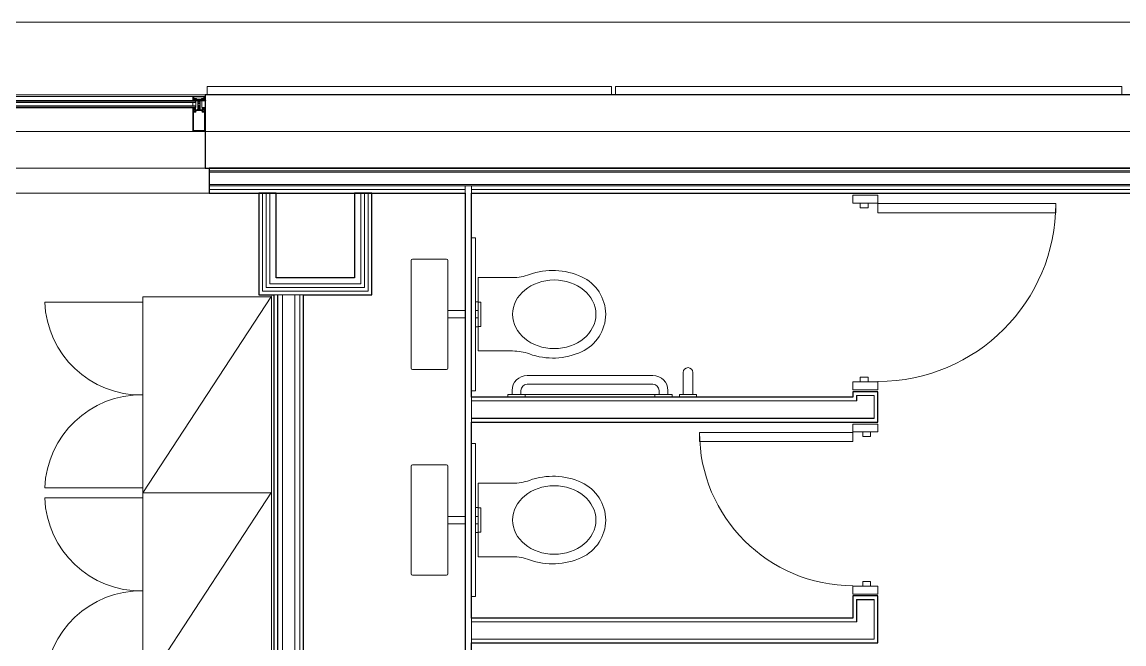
# Model space of a CAD drawing. Header units: millimetres. Extents: x 90978 to 295199, y -4084 to 97293.
# Drawn here: x 204304 to 208801, y 32461 to 35000 of the extents above; entities that cross this region are included whole.
import ezdxf

# ---------------------------------------------------------------- set-up
doc = ezdxf.new("R2010")
doc.units = ezdxf.units.MM
doc.header["$MEASUREMENT"] = 0
for name, color, linetype, lineweight in [('CSM-STL-XX-ZZ-M3-A-XXXX-00001_detached _19_04_21__rvt-1-Level 0$0$A-DETL-GENF', 7, 'CONTINUOUS', 9), ('CSM-STL-XX-ZZ-M3-A-XXXX-00001_detached _19_04_21__rvt-1-Level 0$0$A-DOOR', 4, 'CONTINUOUS', 9), ('CSM-STL-XX-ZZ-M3-A-XXXX-00001_detached _19_04_21__rvt-1-Level 0$0$A-DOOR-FRAM', 4, 'CONTINUOUS', 18), ('CSM-STL-XX-ZZ-M3-A-XXXX-00001_detached _19_04_21__rvt-1-Level 0$0$A-GENM', 7, 'CONTINUOUS', 9), ('CSM-STL-XX-ZZ-M3-A-XXXX-00001_detached _19_04_21__rvt-1-Level 0$0$A-GLAZ-CURT', 7, 'CONTINUOUS', 9), ('CSM-STL-XX-ZZ-M3-A-XXXX-00001_detached _19_04_21__rvt-1-Level 0$0$A-GLAZ-CWMG', 7, 'CONTINUOUS', 9), ('CSM-STL-XX-ZZ-M3-A-XXXX-00001_detached _19_04_21__rvt-1-Level 0$0$A-WALL', 7, 'CONTINUOUS', 9), ('CSM-STL-XX-ZZ-M3-A-XXXX-00001_detached _19_04_21__rvt-1-Level 0$0$I-WALL', 7, 'CONTINUOUS', 9), ('CSM-STL-XX-ZZ-M3-A-XXXX-00001_detached _19_04_21__rvt-1-Level 0$0$P-SANR-FIXT', 7, 'CONTINUOUS', 9), ('I-FURN', 8, 'CONTINUOUS', 9)]:
    doc.layers.add(name, color=color, linetype=linetype, lineweight=lineweight)

msp = doc.modelspace()

# ---------------------------------------------------------------- hatches: boundary and pattern name
at = {"layer": 'CSM-STL-XX-ZZ-M3-A-XXXX-00001_detached _19_04_21__rvt-1-Level 0$0$A-GLAZ-CURT'}
h = msp.add_hatch(color=256, dxfattribs=at)
h.paths.add_polyline_path([(205013.8, 34650.7), (205013.8, 34656.7), (203562.8, 34656.7), (203562.8, 34650.7), (204868, 34650.7)], flags=0)
h.paths.add_polyline_path([(205013.8, 34672.7), (205013.8, 34678.7), (203562.8, 34678.7), (203562.8, 34672.7), (204868, 34672.7)], flags=0)

# ---------------------------------------------------------------- linework, layer by layer
at = {"layer": 'CSM-STL-XX-ZZ-M3-A-XXXX-00001_detached _19_04_21__rvt-1-Level 0$0$A-DETL-GENF'}
for p, q in [((204998.6, 34678.7), (204997.7, 34678.7)), ((205000.8, 34683.2), (205000.8, 34694.2)), ((205001.7, 34682.7), (205001.3, 34682.7)), ((205001.8, 34693.7), (205001.8, 34692.4)), ((205003.4, 34685.6), (205001.9, 34683)), ((205003.2, 34685.6), (205001.9, 34682.8)), ((205002, 34692), (205002, 34686.6)), ((205002, 34682.7), (205004.9, 34682.7)), ((205002.1, 34686.4), (205003.2, 34685.8)), ((205002.2, 34682.7), (205005.5, 34682.7)), ((205002.3, 34695.7), (205049.3, 34695.7)), ((205003, 34694.2), (205002.3, 34694.2)), ((205004, 34689), (205002.6, 34686.6)), ((205002.6, 34686.3), (205003.3, 34685.9)), ((205045.1, 34694.2), (205003, 34694.2)), ((205004, 34692.2), (205004, 34689.3)), ((205004, 34679.2), (205009.2, 34679.2)), ((205020.8, 34678.7), (205004, 34678.7)), ((205004.8, 34692.7), (205004.5, 34692.7)), ((205004.8, 34683.9), (205004.8, 34684.4)), ((205005.5, 34683.8), (205005, 34683.7)), ((205005, 34680), (205007.1, 34680.3)), ((205005.3, 34688.9), (205005.3, 34692.2)), ((205005.3, 34684.4), (205006.8, 34685.7)), ((205007, 34680.5), (205005.3, 34680.5)), ((205005.7, 34683.8), (205005.5, 34683.8)), ((205005.7, 34682.9), (205005.7, 34683.8)), ((205014.5, 34688.4), (205005.8, 34688.4)), ((205006.3, 34685.9), (205012.5, 34685.9)), ((205006.8, 34685.7), (205011, 34685.7)), ((205006.9, 34684.2), (205006.9, 34683.2)), ((205010.4, 34684.7), (205007.4, 34684.7)), ((205007.4, 34682.7), (205010.4, 34682.7)), ((205013.6, 34681.6), (205009.7, 34680)), ((205010, 34679.3), (205017.2, 34680.6)), ((205010.9, 34683.2), (205010.9, 34684.2)), ((205011, 34685.7), (205012.5, 34684.4)), ((205012.2, 34683.8), (205012.2, 34682.9)), ((205012.4, 34683.8), (205012.2, 34683.8)), ((205012.8, 34683.7), (205012.4, 34683.8)), ((205012.4, 34682.7), (205013.9, 34682.7)), ((205013, 34685.4), (205013, 34683.9)), ((205013, 34682.7), (205020.3, 34682.7)), ((205013.9, 34682.7), (205013.9, 34682.1)), ((205015.5, 34686.2), (205015.5, 34687.4)), ((205025.8, 34685.2), (205016.5, 34685.2)), ((205019, 34680.7), (205025.8, 34680.7)), ((205020.8, 34682.2), (205020.8, 34681.2)), ((205022.2, 34678.7), (205020.8, 34678.7)), ((205020.8, 34678.5), (205020.8, 34659.2)), ((205021.9, 34678.7), (205021, 34678.7)), ((205021.3, 34680.7), (205022.2, 34680.7)), ((205022.1, 34677.8), (205022.6, 34677.8)), ((205022.3, 34670.7), (205022.1, 34677.8)), ((205023.8, 34675.7), (205022.2, 34677)), ((205022.4, 34677.6), (205022.6, 34677.6)), ((205022.6, 34677.6), (205022.6, 34678.3)), ((205022.7, 34681.2), (205022.7, 34682.2)), ((205023.2, 34682.7), (205025.5, 34682.7)), ((205023.8, 34678.8), (205023.8, 34677.2)), ((205027.8, 34675.7), (205023.8, 34675.7)), ((205025.8, 34679.3), (205024.3, 34679.3)), ((205024.3, 34676.7), (205027.3, 34676.7)), ((205035.1, 34685.2), (205025.8, 34685.2)), ((205025.8, 34680.7), (205032.7, 34680.7)), ((205027.3, 34679.3), (205025.8, 34679.3)), ((205026.1, 34682.7), (205028.4, 34682.7)), ((205027.8, 34677.2), (205027.8, 34678.8)), ((205029.4, 34677), (205027.8, 34675.7)), ((205028.9, 34682.2), (205028.9, 34681.2)), ((205029.1, 34678.3), (205029.1, 34677.6)), ((205029.1, 34677.8), (205029.5, 34677.8)), ((205029.1, 34677.6), (205029.3, 34677.6)), ((205029.4, 34671.2), (205029.3, 34670.7)), ((205029.4, 34680.7), (205030.3, 34680.7)), ((205029.5, 34677.8), (205029.4, 34671.2)), ((205030.8, 34678.7), (205029.5, 34678.7)), ((205030.6, 34678.7), (205029.8, 34678.7)), ((205030.8, 34681.2), (205030.8, 34682.2)), ((205047.6, 34678.7), (205030.8, 34678.7)), ((205030.8, 34668.9), (205030.8, 34678.5)), ((205031.3, 34682.7), (205038.7, 34682.7)), ((205034.4, 34680.6), (205041.6, 34679.3)), ((205036.1, 34687.4), (205036.1, 34686.2)), ((205045.8, 34688.4), (205037.1, 34688.4)), ((205037.7, 34682.7), (205037.7, 34682.1)), ((205039.3, 34682.7), (205037.7, 34682.7)), ((205038, 34681.6), (205041.9, 34680)), ((205038.6, 34683.9), (205038.6, 34685.4)), ((205038.8, 34683.7), (205039.3, 34683.8)), ((205039.1, 34685.9), (205045.3, 34685.9)), ((205040.6, 34685.7), (205039.1, 34684.4)), ((205039.3, 34683.8), (205039.5, 34683.8)), ((205039.5, 34683.8), (205039.5, 34682.9)), ((205044.8, 34685.7), (205040.6, 34685.7)), ((205040.7, 34683.2), (205040.7, 34684.2)), ((205041.2, 34684.7), (205044.2, 34684.7)), ((205044.2, 34682.7), (205041.2, 34682.7)), ((205042.5, 34679.2), (205047.6, 34679.2)), ((205044.6, 34680.5), (205046.4, 34680.5)), ((205046.7, 34680), (205044.6, 34680.3)), ((205044.7, 34684.2), (205044.7, 34683.2)), ((205046.3, 34684.4), (205044.8, 34685.7)), ((205049.3, 34694.2), (205045.1, 34694.2)), ((205046, 34683.8), (205046.2, 34683.8)), ((205046, 34682.9), (205046, 34683.8)), ((205046.2, 34683.8), (205046.6, 34683.7)), ((205049.4, 34682.7), (205046.2, 34682.7)), ((205046.3, 34692.2), (205046.3, 34688.9)), ((205047.1, 34692.7), (205046.8, 34692.7)), ((205046.8, 34684.4), (205046.8, 34683.9)), ((205046.8, 34682.7), (205049.6, 34682.7)), ((205047.6, 34689.3), (205047.6, 34692.2)), ((205049.1, 34686.6), (205047.7, 34689)), ((205048.3, 34685.9), (205049, 34686.3)), ((205049.8, 34683), (205048.3, 34685.6)), ((205049.8, 34682.8), (205048.4, 34685.6)), ((205048.5, 34685.8), (205049.5, 34686.3)), ((205049.6, 34686.5), (205049.6, 34692)), ((205049.8, 34692.4), (205049.8, 34693.7)), ((205050.3, 34682.7), (205050, 34682.7)), ((205050.8, 34694.2), (205050.8, 34683.2)), ((205053, 34678.7), (205054, 34678.7)), ((205002.1, 34650.7), (204999.7, 34650.7)), ((205000.8, 34648.3), (205000.8, 34639.1)), ((205000.8, 34639.1), (205002.8, 34639.1)), ((205000.8, 34626.1), (205000.8, 34638.2)), ((205000.8, 34564.9), (205000.8, 34626.1)), ((205001.3, 34638.7), (205002.4, 34638.7)), ((205002.1, 34650.3), (205002.1, 34650.7)), ((205002.3, 34637.5), (205002.3, 34634.2)), ((205004.5, 34636.1), (205002.4, 34637.9)), ((205003.1, 34637.7), (205002.5, 34637.7)), ((205004.1, 34649.8), (205002.6, 34649.8)), ((205003.2, 34638.1), (205002.6, 34638.1)), ((205002.8, 34633.7), (205006.1, 34633.7)), ((205002.9, 34637.5), (205004.5, 34636.1)), ((205003.2, 34638.1), (205003.2, 34638.7)), ((205003.3, 34631.2), (205003.3, 34626.1)), ((205003.3, 34626.1), (205003.3, 34564.9)), ((205011.7, 34631.7), (205003.8, 34631.7)), ((205004.5, 34636.1), (205008.5, 34636.1)), ((205006.4, 34650.1), (205005.1, 34650.1)), ((205006.7, 34633.7), (205010, 34633.7)), ((205010.5, 34650.7), (205007.8, 34650.7)), ((205007.8, 34649.7), (205009.2, 34649.7)), ((205009.2, 34649.2), (205008.3, 34649.2)), ((205008.5, 34636.1), (205010.5, 34637.9)), ((205009.7, 34638.1), (205009.7, 34638.7)), ((205009.7, 34638.1), (205010.3, 34638.1)), ((205010.3, 34637.7), (205009.7, 34637.7)), ((205010.1, 34639.1), (205012, 34639.1)), ((205010.5, 34638.7), (205012.1, 34638.7)), ((205010.5, 34634.2), (205010.5, 34637.5)), ((205012, 34639.1), (205012, 34649.2)), ((205012.3, 34638.9), (205012.3, 34642.4)), ((205012.4, 34642.6), (205012.7, 34643.1)), ((205012.7, 34636), (205012.7, 34632.7)), ((205013.1, 34642.1), (205013.1, 34641.4)), ((205013.4, 34642.6), (205013.2, 34642.4)), ((205014, 34636.5), (205013.2, 34636.5)), ((205013.3, 34641.2), (205016.3, 34641.2)), ((205014.5, 34638.2), (205014.5, 34637)), ((205020.4, 34638.7), (205015, 34638.7)), ((205016.9, 34641.2), (205020.6, 34641.2)), ((205020.3, 34643.7), (205020.8, 34644.6)), ((205020.6, 34643.4), (205020.4, 34643.4)), ((205025.8, 34638.7), (205020.4, 34638.7)), ((205020.8, 34644.8), (205020.8, 34658.2)), ((205020.8, 34641.4), (205020.8, 34643.2)), ((205021.3, 34658.7), (205023.3, 34658.7)), ((205023.2, 34658.7), (205021.3, 34658.7)), ((205022.3, 34660.7), (205022.3, 34667.9)), ((205023.2, 34670.2), (205022.8, 34670.2)), ((205022.8, 34668.4), (205023.2, 34668.4)), ((205023.3, 34660.2), (205022.8, 34660.2)), ((205022.8, 34657.5), (205023.6, 34656.6)), ((205023.5, 34657.8), (205023, 34657.8)), ((205023.6, 34656.3), (205023.2, 34656)), ((205023.2, 34656), (205023.6, 34655.8)), ((205023.5, 34654.4), (205023.2, 34654.2)), ((205023.2, 34654.2), (205023.6, 34654)), ((205023.6, 34652.7), (205023.2, 34652.4)), ((205023.2, 34652.4), (205023.6, 34652.2)), ((205023.6, 34650.9), (205023.2, 34650.6)), ((205023.2, 34650.6), (205023.6, 34650.4)), ((205023.6, 34649.1), (205023.2, 34648.8)), ((205023.2, 34648.8), (205023.6, 34648.6)), ((205023.6, 34647.3), (205023.2, 34647)), ((205023.2, 34647), (205023.6, 34646.8)), ((205023.6, 34645.5), (205023.2, 34645.2)), ((205023.2, 34645.2), (205023.6, 34645)), ((205023.5, 34654.1), (205023.6, 34653.8)), ((205023.5, 34651.4), (205023.6, 34651.1)), ((205023.6, 34653.8), (205023.7, 34652.8)), ((205023.6, 34652.2), (205023.6, 34651.8)), ((205023.6, 34651.1), (205023.7, 34652)), ((205023.7, 34658.2), (205023.7, 34658)), ((205023.7, 34655.6), (205023.7, 34654.5)), ((205023.7, 34650.2), (205023.7, 34649.2)), ((205023.7, 34648.4), (205023.7, 34647.4)), ((205023.7, 34646.6), (205023.8, 34645.6)), ((205023.8, 34645.6), (205024.6, 34644.3)), ((205023.8, 34644.6), (205024.9, 34641.8)), ((205025, 34644.6), (205024.6, 34645.4)), ((205025.7, 34658.5), (205024.8, 34659.5)), ((205024.8, 34645.7), (205026.9, 34645.7)), ((205025.8, 34646.7), (205025, 34646.7)), ((205026.7, 34646.7), (205025.8, 34646.7)), ((205036.6, 34638.7), (205025.8, 34638.7)), ((205026.8, 34659.5), (205026, 34658.5)), ((205027, 34645.4), (205026.6, 34644.6)), ((205026.8, 34641.8), (205027.9, 34644.6)), ((205027.1, 34644.3), (205027.8, 34645.6)), ((205027.8, 34645.6), (205027.9, 34644.8)), ((205027.9, 34658), (205027.9, 34658.2)), ((205027.9, 34655.5), (205027.9, 34656.3)), ((205027.9, 34654.7), (205028, 34653.8)), ((205027.9, 34651.9), (205027.9, 34652.9)), ((205027.9, 34650.1), (205028, 34651.1)), ((205027.9, 34648.3), (205027.9, 34649.3)), ((205027.9, 34646.5), (205027.9, 34647.5)), ((205028.4, 34655.1), (205028, 34655.4)), ((205028, 34654.9), (205028.4, 34655.1)), ((205028, 34653.8), (205028.2, 34654.1)), ((205028.4, 34653.3), (205028, 34653.6)), ((205028, 34653.1), (205028.4, 34653.3)), ((205028, 34651.8), (205028, 34652.2)), ((205028.4, 34651.5), (205028, 34651.8)), ((205028, 34651.3), (205028.4, 34651.5)), ((205028, 34651.1), (205028.2, 34651.4)), ((205028.4, 34649.7), (205028, 34650)), ((205028, 34649.5), (205028.4, 34649.7)), ((205028.4, 34647.9), (205028, 34648.2)), ((205028, 34647.7), (205028.4, 34647.9)), ((205028.4, 34646.1), (205028, 34646.4)), ((205028, 34645.9), (205028.4, 34646.1)), ((205028.6, 34657.8), (205028.1, 34657.8)), ((205028.1, 34656.7), (205028.8, 34657.4)), ((205028.8, 34660.2), (205028.4, 34660.2)), ((205028.4, 34658.7), (205030.3, 34658.7)), ((205030.3, 34658.7), (205028.4, 34658.7)), ((205028.8, 34670.2), (205028.5, 34670.2)), ((205028.5, 34668.4), (205028.7, 34668.4)), ((205028.7, 34668.4), (205028.8, 34668.4)), ((205028.8, 34657.4), (205028.8, 34657.6)), ((205029.3, 34667.9), (205029.3, 34660.7)), ((205030.8, 34659.2), (205030.8, 34668.9)), ((205030.8, 34658.2), (205030.8, 34644.8)), ((205030.8, 34643.2), (205030.8, 34641.4)), ((205030.9, 34644.6), (205031.4, 34643.7)), ((205031.2, 34643.4), (205031, 34643.4)), ((205031, 34641.2), (205034.8, 34641.2)), ((205035.4, 34641.2), (205038.3, 34641.2)), ((205037.1, 34637), (205037.1, 34638.2)), ((205038.4, 34636.5), (205037.6, 34636.5)), ((205038.4, 34642.4), (205038.3, 34642.6)), ((205038.5, 34641.4), (205038.5, 34642.1)), ((205038.9, 34632.7), (205038.9, 34636)), ((205039, 34643.1), (205039.2, 34642.6)), ((205039.3, 34642.4), (205039.3, 34638.9)), ((205039.5, 34638.7), (205041.2, 34638.7)), ((205039.6, 34639.1), (205039.6, 34649.2)), ((205041.5, 34639.1), (205039.6, 34639.1)), ((205047.8, 34631.7), (205039.9, 34631.7)), ((205041.1, 34650.7), (205043.9, 34650.7)), ((205043.2, 34636.1), (205041.1, 34637.8)), ((205041.1, 34637.5), (205041.1, 34634.2)), ((205041.9, 34638.1), (205041.3, 34638.1)), ((205041.9, 34637.7), (205041.3, 34637.7)), ((205041.6, 34633.7), (205044.9, 34633.7)), ((205041.9, 34638.1), (205041.9, 34638.7)), ((205043.9, 34649.7), (205042.5, 34649.7)), ((205042.5, 34649.2), (205043.4, 34649.2)), ((205047.2, 34636.1), (205043.2, 34636.1)), ((205045.2, 34650.1), (205046.5, 34650.1)), ((205045.5, 34633.7), (205048.8, 34633.7)), ((205047.2, 34636.1), (205049.2, 34637.8)), ((205048.8, 34637.5), (205047.2, 34636.1)), ((205047.6, 34649.8), (205049, 34649.8)), ((205048.3, 34626.1), (205048.3, 34631.2)), ((205048.3, 34564.9), (205048.3, 34626.1)), ((205048.4, 34638.1), (205048.4, 34638.7)), ((205048.4, 34638.1), (205049, 34638.1)), ((205049.1, 34637.7), (205048.5, 34637.7)), ((205050.8, 34639.1), (205048.8, 34639.1)), ((205049.3, 34638.7), (205050.3, 34638.7)), ((205049.3, 34634.2), (205049.3, 34637.5)), ((205049.5, 34650.7), (205052, 34650.7)), ((205049.5, 34650.3), (205049.5, 34650.7)), ((205050.8, 34648.3), (205050.8, 34639.1)), ((205050.8, 34638.2), (205050.8, 34626.1)), ((205050.8, 34564.9), (205050.8, 34626.1)), ((205000.8, 34564.9), (205000.8, 34554.2)), ((205001.8, 34553.2), (205049.8, 34553.2)), ((205003.3, 34557.5), (205003.3, 34564.9)), ((205047.8, 34557), (205003.8, 34557)), ((205048.3, 34564.9), (205048.3, 34557.5)), ((205050.8, 34554.2), (205050.8, 34564.9)), ((206165.8, 33957.2), (206305.8, 33957.2)), ((206165.8, 33657.3), (206165.8, 33957.2)), ((206165.8, 33657.3), (206305.8, 33657.3)), ((206165.8, 33117.2), (206305.8, 33117.2)), ((206165.8, 32817.3), (206165.8, 33117.2)), ((206165.8, 32817.3), (206305.8, 32817.3))]:
    msp.add_line(p, q, dxfattribs=at)
for centre in [(205006.5, 34644.2), (205045.2, 34644.2)]:
    msp.add_circle(centre, 3, dxfattribs=at)
for centre, radius, start, end in [((204997.7, 34679), 0.25, 151.0662, 270), ((204999.2, 34678.1), 2, 109.948, 151.0662), ((204996.1, 34686.6), 7, 289.948, 324.4239), ((204998.6, 34680.2), 1.5, 270, 283.3207), ((204988.4, 34723.5), 46, 283.3207, 290.1437), ((205002.3, 34694.2), 1.5, 90, 180), ((205001.3, 34683.2), 0.5, 180, 270), ((205001.7, 34682.9), 0.2, 270, 333.4345), ((205002.3, 34693.7), 0.5, 90, 180), ((205002, 34692.4), 0.2, 180, 240.0066), ((205002, 34682.9), 0.2, 149.2563, 270), ((205002.2, 34682.2), 0.5, 90, 144.4239), ((205001.8, 34692), 0.2, 0, 60.0066), ((205002.2, 34686.6), 0.2, 180, 239.9992), ((205002.7, 34686.5), 0.2, 150, 240), ((205003.1, 34685.7), 0.2, 333.4345, 59.9992), ((205003.2, 34685.7), 0.2, 329.2563, 60), ((205004, 34679), 0.2, 90, 180), ((205004, 34678.9), 0.2, 180, 270), ((205004.5, 34692.2), 0.5, 90, 180), ((205003.5, 34689.3), 0.5, 330, 0), ((205005.3, 34677.5), 3, 90, 110.1437), ((205005.1, 34679.6), 0.4, 111.8287, 270), ((205004.8, 34692.2), 0.5, 0, 90), ((205006.3, 34684.4), 1.5, 90, 180), ((205005, 34683.9), 0.2, 180, 270), ((205004.9, 34683.7), 1, 270, 345.5225), ((205006, 34687.8), 8.63, 264.1001, 279.8385), ((205005.5, 34684.1), 0.3, 132, 259.9999), ((205005.8, 34688.9), 0.5, 180, 270), ((205005.5, 34682.9), 0.2, 270, 0), ((205005.6, 34683.5), 0.2, 345.5225, 89.9999), ((205007.4, 34684.2), 0.5, 90, 180), ((205007.4, 34683.2), 0.5, 180, 224.9999), ((205007, 34680.4), 0.1, 291.8289, 90), ((205007.4, 34683.2), 0.5, 225, 270), ((205006, 34687.8), 8.63, 279.8385, 295.5769), ((205009.2, 34684.2), 5, 270, 280), ((205010.4, 34684.2), 0.5, 0, 90), ((205010.4, 34683.2), 0.5, 270, 0), ((205012.2, 34683.5), 0.2, 90.0001, 194.4775), ((205013, 34683.7), 1, 194.4775, 270), ((205012.4, 34682.9), 0.2, 180, 270), ((205012.3, 34684.1), 0.3, 280, 48), ((205012.5, 34685.4), 0.5, 0, 90), ((205012.8, 34683.9), 0.2, 270, 0), ((205013.4, 34682.1), 0.5, 292.0362, 0), ((205014.5, 34687.4), 1, 0, 90), ((205016.5, 34686.2), 1, 180, 270), ((205019, 34670.7), 10, 90, 100), ((205020.3, 34682.2), 0.5, 0, 90), ((205021.3, 34681.2), 0.5, 180, 270), ((205021, 34678.5), 0.2, 90, 180), ((205021.9, 34677.8), 0.9, 16.6016, 90), ((205022.4, 34677.3), 0.3, 100.0001, 230), ((205022.2, 34681.2), 0.5, 270, 0), ((205022.2, 34678.3), 0.4, 0, 90), ((205022.6, 34678), 0.2, 270, 0), ((205023.2, 34682.2), 0.5, 90, 180), ((205024.3, 34678.8), 0.5, 90, 180), ((205024.3, 34677.2), 0.5, 180, 270), ((205025.8, 34682.7), 0.3, 90, 180), ((205025.8, 34682.7), 0.3, 360, 90), ((205027.3, 34678.8), 0.5, 0, 90), ((205027.3, 34677.2), 0.5, 270, 0), ((205028.4, 34682.2), 0.5, 0, 90), ((205029.4, 34681.2), 0.5, 180, 270), ((205029.8, 34677.8), 0.9, 90, 163.3984), ((205029.1, 34678), 0.2, 180, 270), ((205029.5, 34678.3), 0.4, 90, 180), ((205029.2, 34677.3), 0.3, 310, 79.9999), ((205030.3, 34681.2), 0.5, 270, 0), ((205030.6, 34678.5), 0.2, 0, 90), ((205031.3, 34682.2), 0.5, 90, 180), ((205032.7, 34670.7), 10, 80, 90), ((205035.1, 34686.2), 1, 270, 0), ((205037.1, 34687.4), 1, 90, 180), ((205038.2, 34682.1), 0.5, 180, 247.9638), ((205039.1, 34685.4), 0.5, 90, 180), ((205038.8, 34683.9), 0.2, 180, 270), ((205038.7, 34683.7), 1, 270, 345.5225), ((205039.3, 34684.1), 0.3, 132, 259.9999), ((205039.3, 34682.9), 0.2, 270, 0), ((205039.4, 34683.5), 0.2, 345.5225, 89.9999), ((205041.2, 34684.2), 0.5, 90, 180), ((205041.2, 34683.2), 0.5, 180, 270), ((205042.5, 34684.2), 5, 260, 270), ((205045.7, 34687.8), 8.63, 244.4231, 260.1615), ((205044.2, 34684.2), 0.5, 0, 90), ((205044.2, 34683.2), 0.5, 270, 315), ((205045.7, 34687.8), 8.63, 260.1615, 275.8999), ((205044.6, 34680.4), 0.1, 90, 248.1714), ((205044.2, 34683.2), 0.5, 315, 0), ((205045.3, 34684.4), 1.5, 0, 90), ((205045.8, 34688.9), 0.5, 270, 0), ((205046, 34683.5), 0.2, 90.0001, 194.4775), ((205046.8, 34683.7), 1, 194.4775, 270), ((205046.2, 34682.9), 0.2, 180, 270), ((205046.1, 34684.1), 0.3, 280, 48), ((205046.8, 34692.2), 0.5, 90, 180), ((205046.4, 34677.5), 3, 69.8563, 90), ((205046.5, 34679.6), 0.4, 270, 68.1713), ((205046.6, 34683.9), 0.2, 270, 0), ((205047.1, 34692.2), 0.5, 0, 90), ((205063.3, 34723.5), 46, 249.8563, 256.6793), ((205048.1, 34689.3), 0.5, 180, 210), ((205047.6, 34679), 0.2, 360, 90), ((205047.6, 34678.9), 0.2, 270, 0), ((205048.4, 34685.7), 0.2, 120, 210.7437), ((205048.6, 34685.6), 0.2, 116.565, 206.565), ((205048.9, 34686.5), 0.2, 300, 30), ((205049.3, 34694.2), 1.5, 0, 90), ((205049.3, 34693.7), 0.5, 0, 90), ((205049.4, 34682.2), 0.5, 35.5761, 90), ((205049.4, 34686.5), 0.2, 296.565, 0), ((205049.8, 34692), 0.2, 120, 180), ((205049.6, 34682.9), 0.2, 270, 30.7437), ((205049.6, 34692.4), 0.2, 300, 0), ((205050, 34682.9), 0.2, 206.565, 270), ((205055.5, 34686.6), 7, 215.5761, 250.052), ((205050.3, 34683.2), 0.5, 270, 0), ((205053, 34680.2), 1.5, 256.6793, 270), ((205052.5, 34678.1), 2, 28.9338, 70.052), ((205054, 34679), 0.25, 270, 28.9338), ((204999.7, 34650.2), 0.5, 90, 260.6077), ((204999.3, 34648.3), 1.5, 0, 80.6077), ((205001.3, 34638.2), 0.5, 90, 180), ((205002.6, 34650.3), 0.5, 180, 270), ((205002.5, 34637.5), 0.2, 90, 180), ((205002.8, 34634.2), 0.5, 180, 270), ((205002.4, 34637.7), 1, 14.4775, 90), ((205002.6, 34637.9), 0.2, 90, 190.8411), ((205002.8, 34638.7), 0.4, 0, 90), ((205002.8, 34638.7), 0.4, 0, 90), ((205003.1, 34637.9), 0.2, 270, 14.4775), ((205003.8, 34631.2), 0.5, 90, 180), ((205005.1, 34648.1), 2, 90, 121.7883), ((205006.4, 34633.7), 0.3, 180, 0), ((205006.4, 34648.1), 2, 37.4952, 90), ((205007.8, 34650.2), 0.5, 90, 270), ((205008.3, 34649.5), 0.3, 217.4952, 270), ((205009.2, 34649.5), 0.25, 270, 90), ((205010.5, 34637.7), 1, 90, 165.5225), ((205009.7, 34637.9), 0.2, 165.5225, 270), ((205010.1, 34638.7), 0.4, 90, 180), ((205010, 34634.2), 0.5, 270, 0), ((205010.3, 34637.9), 0.2, 349.1589, 90), ((205010.3, 34637.5), 0.2, 0, 90), ((205010.5, 34649.2), 1.5, 0, 90), ((205011.7, 34632.7), 1, 270, 0), ((205012.1, 34638.9), 0.2, 270, 0), ((205012.8, 34642.4), 0.5, 144.9999, 180), ((205013, 34642.8), 0.4, 90, 144.9999), ((205013.2, 34636), 0.5, 90, 180), ((205013, 34642.8), 0.4, 325, 90), ((205013.6, 34642.1), 0.5, 145, 180), ((205013.3, 34641.4), 0.2, 180, 270), ((205014, 34637), 0.5, 270, 0), ((205015, 34638.2), 0.5, 90, 180), ((205016.6, 34641.2), 0.3, 180, 0), ((205020.4, 34643.6), 0.2, 150, 270), ((205020.6, 34643.2), 0.2, 0, 90), ((205020.6, 34641.4), 0.2, 270, 0), ((205021.3, 34659.2), 0.5, 180, 270), ((205021.3, 34658.2), 0.5, 90, 180), ((205020.3, 34644.8), 0.5, 330, 0), ((205022.8, 34670.7), 0.5, 181.5074, 270), ((205022.8, 34667.9), 0.5, 90, 180), ((205022.8, 34660.7), 0.5, 180, 270), ((205023, 34657.6), 0.2, 90, 180), ((205023.2, 34668.2), 2, 48.5904, 90), ((205023.2, 34666.4), 2, 48.5904, 90), ((205023.2, 34658.2), 0.5, 0, 90), ((205023.3, 34658.2), 2, 40, 90), ((205023.3, 34658.2), 0.5, 356.762, 90), ((205023.6, 34654.2), 0.2, 119.9999, 179.9992), ((205023.6, 34651.5), 0.2, 120, 180), ((205023.5, 34658), 0.2, 270, 0), ((205023.5, 34656.4), 0.2, 300.0001, 21.156), ((205023.5, 34655.6), 0.2, 0, 60), ((205023.5, 34654.6), 0.2, 300, 360), ((205023.5, 34653.8), 0.2, 0, 60), ((205129.4, 34652.2), 105.7, 179.144, 180), ((205023.5, 34652.8), 0.2, 300.0001, 360), ((205023.5, 34652), 0.2, 0, 60), ((205129.4, 34652.2), 105.7, 180.6016, 183.5774), ((205023.5, 34651), 0.2, 300.0001, 360), ((205023.5, 34650.2), 0.2, 0, 60), ((205023.5, 34649.2), 0.2, 300.0001, 0), ((205023.5, 34648.4), 0.2, 0, 60), ((205023.5, 34647.4), 0.2, 300.0001, 0), ((205023.5, 34646.6), 0.2, 0, 60), ((205023.5, 34645.6), 0.2, 300.0001, 360), ((205023.5, 34644.8), 0.2, 0.0002, 60), ((205129.4, 34652.2), 105.7, 176.762, 178.7834), ((205024.2, 34644.8), 0.5, 180.0003, 202.5), ((205129.4, 34652.2), 105, 177.3127, 182.7418), ((205024.6, 34657.1), 0.2, 51.4193, 177.3127), ((205025.8, 34671.2), 2, 228.5904, 270.0043), ((205025.8, 34669.4), 2, 228.5904, 270.0043), ((205025, 34647.2), 0.5, 182.7418, 270), ((205024.8, 34645.5), 0.2, 90, 205), ((205024.8, 34644.5), 0.25, 210, 270.0001), ((205025.8, 34658.6), 1.7, 231.4193, 270.0001), ((205024.8, 34644.5), 0.25, 270, 0), ((205025.8, 34642.2), 1, 202.5, 270), ((205025.8, 34658.6), 0.2, 220, 270.0002), ((205025.8, 34671.2), 2, 270.0042, 311.4097), ((205025.8, 34669.4), 2, 270.0042, 311.4097), ((205025.8, 34658.6), 0.2, 269.9998, 320), ((205025.8, 34658.6), 1.7, 269.9999, 308.5808), ((205025.8, 34642.2), 1, 270, 337.5), ((205026.9, 34644.5), 0.25, 180, 270), ((205026.7, 34647.2), 0.5, 270, 357.2582), ((205028.4, 34658.2), 2, 90, 140), ((205027, 34657.1), 0.2, 65.6341, 128.5808), ((205026.9, 34645.5), 0.2, 335, 90), ((205026.9, 34644.5), 0.25, 270.0001, 330), ((205027, 34657.1), 0.2, 2.6873, 65.6339), ((205028.5, 34668.2), 2, 90, 131.4097), ((205028.5, 34666.4), 2, 90, 131.4097), ((204922.3, 34652.2), 105, 357.2582, 2.6873), ((204922.3, 34652.2), 105.7, 356.4226, 359.3983), ((205028.4, 34658.2), 0.5, 90, 180), ((205028.4, 34658.2), 0.5, 90, 183.2381), ((204922.3, 34652.2), 105.7, 1.2165, 3.2381), ((205028.1, 34658), 0.2, 180, 270), ((205028.4, 34656.3), 0.5, 135, 180), ((205028.1, 34655.5), 0.2, 180, 239.9999), ((205028.1, 34654.7), 0.2, 120, 180), ((205028.1, 34653.7), 0.2, 180, 239.9999), ((205028.1, 34652.9), 0.2, 120, 180), ((205028.1, 34651.9), 0.2, 180, 239.656), ((205028.1, 34651.1), 0.2, 120, 180), ((205028.1, 34650.1), 0.2, 180, 239.9999), ((205028.1, 34649.3), 0.2, 120, 180), ((205028.1, 34648.3), 0.2, 180, 239.9999), ((205028.1, 34647.5), 0.2, 120, 180), ((205028.1, 34646.5), 0.2, 180, 239.9999), ((205028.1, 34645.7), 0.2, 120, 180), ((205027.4, 34644.8), 0.5, 337.5, 360), ((204922.3, 34652.2), 105.7, 0, 0.856), ((205028, 34654.2), 0.2, 359.9994, 59.9994), ((205028, 34651.5), 0.2, 0, 60), ((205028.6, 34657.6), 0.2, 360, 90), ((205028.8, 34670.7), 0.5, 270, 358.4904), ((205028.8, 34667.9), 0.5, 0, 90), ((205028.8, 34660.7), 0.5, 270, 315), ((205028.8, 34660.7), 0.5, 315, 0), ((205030.3, 34659.2), 0.5, 270, 0), ((205030.3, 34658.2), 0.5, 0, 90), ((205031.3, 34644.8), 0.5, 180, 210), ((205031, 34641.4), 0.2, 180, 270), ((205031.2, 34643.6), 0.2, 270, 30), ((205035.1, 34641.2), 0.3, 180, 0), ((205036.6, 34638.2), 0.5, 0, 90), ((205037.6, 34637), 0.5, 180, 270), ((205038.6, 34642.8), 0.4, 90.0002, 214.9998), ((205038.3, 34641.4), 0.2, 270, 0), ((205038, 34642.1), 0.5, 0, 34.9998), ((205038.4, 34636), 0.5, 0, 90), ((205038.6, 34642.8), 0.4, 35, 90.0002), ((205039.9, 34632.7), 1, 180, 270), ((205038.8, 34642.4), 0.5, 0, 35), ((205039.5, 34638.9), 0.2, 180, 270), ((205041.1, 34649.2), 1.5, 90, 180), ((205041.3, 34637.9), 0.2, 90, 190.8411), ((205041.3, 34637.5), 0.2, 90, 180), ((205041.6, 34634.2), 0.5, 180, 270), ((205041.2, 34637.7), 1, 14.4775, 90), ((205041.5, 34638.7), 0.4, 0, 90), ((205041.9, 34637.9), 0.2, 270, 14.4775), ((205042.5, 34649.5), 0.25, 90, 270), ((205043.4, 34649.5), 0.3, 270, 322.5048), ((205045.2, 34648.1), 2, 90, 142.5048), ((205043.9, 34650.2), 0.5, 270, 90), ((205045.2, 34633.7), 0.3, 180, 0), ((205046.5, 34648.1), 2, 58.2117, 90), ((205047.8, 34631.2), 0.5, 0, 90), ((205049.3, 34637.7), 1, 90, 165.5225), ((205048.5, 34637.9), 0.2, 165.5225, 270), ((205048.8, 34638.7), 0.4, 90, 180), ((205048.8, 34638.7), 0.4, 90, 180), ((205048.8, 34634.2), 0.5, 270, 0), ((205049, 34650.3), 0.5, 270, 0), ((205049, 34637.9), 0.2, 349.1589, 90), ((205049.1, 34637.5), 0.2, 0, 90), ((205050.3, 34638.2), 0.5, 0, 90), ((205052.3, 34648.3), 1.5, 99.3923, 180), ((205052, 34650.2), 0.5, 279.3923, 90), ((205001.8, 34554.2), 1, 180, 270), ((205003.8, 34557.5), 0.5, 180, 270), ((205047.8, 34557.5), 0.5, 270, 0), ((205049.8, 34554.2), 1, 270, 0), ((206305.8, 34158.7), 201.6, 270, 289.9251), ((206470, 33705.8), 280.2, 65.3254, 109.9251), ((206516.1, 33806.2), 169.7, 0.3397, 65.3254), ((206516.1, 33808.2), 169.7, 294.6746, 359.6603), ((206305.8, 33455.7), 201.6, 70.0749, 90), ((206470, 33908.6), 280.2, 250.0749, 294.6746), ((206470, 32865.8), 280.2, 65.3254, 109.9251), ((206305.8, 33318.7), 201.6, 270, 289.9251), ((206516.1, 32966.2), 169.7, 0.3397, 65.3254), ((206516.1, 32968.2), 169.7, 294.6746, 359.6603), ((206305.8, 32615.7), 201.6, 70.0749, 90), ((206470, 33068.6), 280.2, 250.0749, 294.6746)]:
    msp.add_arc(centre, radius, start, end, dxfattribs=at)
for centre in [(206475.8, 33807.2), (206475.8, 32967.2)]:
    msp.add_ellipse(centre, major_axis=(-170, 0), ratio=0.823529, dxfattribs=at)
at = {"layer": 'CSM-STL-XX-ZZ-M3-A-XXXX-00001_detached _19_04_21__rvt-1-Level 0$0$A-DOOR'}
for p, q in [((208522.8, 34259.2), (207796.8, 34259.2)), ((207796.8, 34259.2), (207796.8, 34221.2)), ((208522.8, 34221.2), (208522.8, 34259.2)), ((207796.8, 34221.2), (208522.8, 34221.2)), ((207068.8, 33287.2), (207068.8, 33325.2)), ((207068.8, 33325.2), (207694.8, 33325.2)), ((207694.8, 33325.2), (207694.8, 33287.2)), ((207694.8, 33287.2), (207068.8, 33287.2))]:
    msp.add_line(p, q, dxfattribs=at)
for centre, radius, start, end in [((207796.8, 34259.2), 726, 270, 0), ((207694.8, 33325.2), 626, 180, 270)]:
    msp.add_arc(centre, radius, start, end, dxfattribs=at)
at = {"layer": 'CSM-STL-XX-ZZ-M3-A-XXXX-00001_detached _19_04_21__rvt-1-Level 0$0$A-DOOR-FRAM', "lineweight": 20}
for p, q in [((207694.8, 34293.2), (207796.8, 34293.2)), ((207694.8, 34261.2), (207694.8, 34293.2)), ((207796.8, 34293.2), (207796.8, 34261.2)), ((207796.8, 34261.2), (207694.8, 34261.2)), ((207724.8, 34261.2), (207756.8, 34261.2)), ((207724.8, 34242.2), (207724.8, 34261.2)), ((207756.8, 34242.2), (207724.8, 34242.2)), ((207756.8, 34261.2), (207756.8, 34242.2)), ((207724.8, 33550.2), (207756.8, 33550.2)), ((207724.8, 33531.2), (207724.8, 33550.2)), ((207756.8, 33550.2), (207756.8, 33531.2)), ((207694.8, 33499.2), (207694.8, 33531.2)), ((207694.8, 33531.2), (207796.8, 33531.2)), ((207756.8, 33531.2), (207724.8, 33531.2)), ((207796.8, 33531.2), (207796.8, 33499.2)), ((207796.8, 33499.2), (207694.8, 33499.2)), ((207796.8, 33359.2), (207694.8, 33359.2)), ((207694.8, 33359.2), (207694.8, 33327.2)), ((207694.8, 33327.2), (207796.8, 33327.2)), ((207734.8, 33327.2), (207734.8, 33308.2)), ((207766.8, 33327.2), (207734.8, 33327.2)), ((207766.8, 33308.2), (207766.8, 33327.2)), ((207796.8, 33327.2), (207796.8, 33359.2)), ((207734.8, 33308.2), (207766.8, 33308.2)), ((207796.8, 32697.2), (207694.8, 32697.2)), ((207694.8, 32697.2), (207694.8, 32665.2)), ((207734.8, 32716.2), (207734.8, 32697.2)), ((207766.8, 32716.2), (207734.8, 32716.2)), ((207734.8, 32697.2), (207766.8, 32697.2)), ((207766.8, 32697.2), (207766.8, 32716.2)), ((207796.8, 32665.2), (207796.8, 32697.2)), ((207694.8, 32665.2), (207796.8, 32665.2))]:
    msp.add_line(p, q, dxfattribs=at)
at = {"layer": 'CSM-STL-XX-ZZ-M3-A-XXXX-00001_detached _19_04_21__rvt-1-Level 0$0$A-GENM'}
for p, q in [((206154.8, 34119.7), (206137.8, 34119.7)), ((206137.8, 34119.7), (206137.8, 33494.7)), ((206154.8, 33494.7), (206154.8, 34119.7)), ((206137.8, 33494.7), (206154.8, 33494.7)), ((206154.8, 33279.7), (206137.8, 33279.7)), ((206137.8, 33279.7), (206137.8, 32654.7)), ((206154.8, 32654.7), (206154.8, 33279.7)), ((206137.8, 32654.7), (206154.8, 32654.7))]:
    msp.add_line(p, q, dxfattribs=at)
at = {"layer": 'CSM-STL-XX-ZZ-M3-A-XXXX-00001_detached _19_04_21__rvt-1-Level 0$0$A-GLAZ-CURT', "lineweight": 20}
for p, q in [((206709.5, 34737.2), (205058.8, 34737.2)), ((205058.8, 34737.2), (205058.8, 34703.2)), ((206709.5, 34703.2), (206709.5, 34737.2)), ((208792.8, 34737.2), (206725.5, 34737.2)), ((206725.5, 34737.2), (206725.5, 34703.2)), ((208792.8, 34703.2), (208792.8, 34737.2)), ((205058.8, 34703.2), (206709.5, 34703.2)), ((206725.5, 34703.2), (208792.8, 34703.2))]:
    msp.add_line(p, q, dxfattribs=at)
at = {"layer": 'CSM-STL-XX-ZZ-M3-A-XXXX-00001_detached _19_04_21__rvt-1-Level 0$0$A-GLAZ-CURT', "lineweight": 30}
for p, q in [((205013.8, 34678.7), (203562.8, 34678.7)), ((203562.8, 34672.7), (205013.8, 34672.7)), ((205013.8, 34672.7), (205013.8, 34678.7)), ((205013.8, 34656.7), (203562.8, 34656.7)), ((203562.8, 34650.7), (205013.8, 34650.7)), ((205013.8, 34650.7), (205013.8, 34656.7))]:
    msp.add_line(p, q, dxfattribs=at)
at = {"layer": 'CSM-STL-XX-ZZ-M3-A-XXXX-00001_detached _19_04_21__rvt-1-Level 0$0$A-GLAZ-CWMG'}
for p, q in [((205000.8, 34695.7), (203575.8, 34695.7)), ((205000.8, 34672.8), (205000.8, 34656.7)), ((203575.8, 34553.2), (205000.8, 34553.2))]:
    msp.add_line(p, q, dxfattribs=at)
at = {"layer": 'CSM-STL-XX-ZZ-M3-A-XXXX-00001_detached _19_04_21__rvt-1-Level 0$0$A-GLAZ-CWMG', "lineweight": 20}
for p, q in [((205000.8, 34695.7), (205000.8, 34678.7)), ((205050.8, 34695.7), (205000.8, 34695.7)), ((205000.8, 34678.7), (205013.8, 34678.7)), ((205013.8, 34678.7), (205013.8, 34650.7)), ((205037.8, 34650.7), (205037.8, 34678.7)), ((205037.8, 34678.7), (205050.8, 34678.7)), ((205050.8, 34678.7), (205050.8, 34695.7)), ((205013.8, 34650.7), (205000.8, 34650.7)), ((205000.8, 34650.7), (205000.8, 34553.2)), ((205050.8, 34650.7), (205037.8, 34650.7)), ((205050.8, 34553.2), (205050.8, 34650.7)), ((205000.8, 34553.2), (205050.8, 34553.2))]:
    msp.add_line(p, q, dxfattribs=at)
at = {"layer": 'CSM-STL-XX-ZZ-M3-A-XXXX-00001_detached _19_04_21__rvt-1-Level 0$0$A-WALL'}
for p, q in [((196281.1, 35000.2), (211059.8, 35000.2)), ((196281.1, 34703.2), (205050.8, 34703.2)), ((205050.8, 34703.2), (196281.1, 34703.2)), ((205050.8, 34553.2), (211059.8, 34553.2)), ((205050.8, 34403.2), (200525.8, 34403.2)), ((205067.8, 34393.2), (205322.5, 34393.2)), ((205067.8, 34387.2), (205322.5, 34387.2)), ((205322.5, 34393.2), (205713, 34393.2)), ((205322.5, 34387.2), (205713, 34387.2)), ((205713, 34393.2), (206171.8, 34393.2)), ((205713, 34387.2), (206171.8, 34387.2)), ((206171.8, 34393.2), (209845.7, 34393.2)), ((206171.8, 34387.2), (209845.7, 34387.2)), ((205067.8, 34337.2), (205322.5, 34337.2)), ((205067.8, 34331.2), (205322.5, 34331.2)), ((205067.8, 34316.2), (205322.5, 34316.2)), ((205322.5, 34337.2), (205713, 34337.2)), ((205322.5, 34331.2), (205713, 34331.2)), ((205322.5, 34316.2), (205713, 34316.2)), ((205713, 34337.2), (206171.8, 34337.2)), ((205713, 34331.2), (206112.8, 34331.2)), ((205713, 34316.2), (206112.8, 34316.2)), ((206112.8, 34331.2), (206137.8, 34331.2)), ((206112.8, 34331.2), (206137.8, 34331.2)), ((206112.8, 34316.2), (206112.8, 34331.2)), ((206112.8, 34301.2), (206112.8, 34316.2)), ((206137.8, 34331.2), (206171.8, 34331.2)), ((206137.8, 34316.2), (206137.8, 34331.2)), ((206137.8, 34316.2), (206171.8, 34316.2)), ((206137.8, 34301.2), (206137.8, 34316.2)), ((206171.8, 34337.2), (209845.7, 34337.2)), ((206171.8, 34331.2), (209845.7, 34331.2)), ((206171.8, 34316.2), (209845.7, 34316.2)), ((205285.5, 34301.2), (205285.5, 33956.3)), ((205300.5, 34301.2), (205300.5, 33956.3)), ((205315.5, 34301.2), (205315.5, 33956.3)), ((205686, 33931.3), (205686, 34301.2)), ((205701, 33916.3), (205701, 34301.2)), ((205716, 33901.3), (205716, 34301.2)), ((205285.5, 33916.3), (205285.5, 33956.3)), ((205300.5, 33931.3), (205300.5, 33956.3)), ((205315.5, 33931.3), (205315.5, 33956.3)), ((205285.5, 33901.3), (205285.5, 33916.3)), ((205300.5, 33916.3), (205300.5, 33931.3)), ((205300.5, 33916.3), (205661, 33916.3)), ((205315.5, 33931.3), (205661, 33931.3)), ((205686, 33931.3), (205661, 33931.3)), ((205686, 33916.3), (205661, 33916.3)), ((205701, 33916.3), (205686, 33916.3)), ((205285.5, 33901.3), (205661, 33901.3)), ((205346.2, 33886.3), (205331.2, 33886.3)), ((205347.2, 33886.3), (205346.2, 33886.3)), ((205346.2, 33886.3), (205346.2, 28838.2)), ((205367.2, 33886.3), (205347.2, 33886.3)), ((205347.2, 33886.3), (205347.2, 28838.2)), ((205417.2, 33886.3), (205367.2, 33886.3)), ((205367.2, 33886.3), (205367.2, 28479.2)), ((205437.2, 33886.3), (205417.2, 33886.3)), ((205417.2, 33886.3), (205417.2, 28479.2)), ((205438.2, 33886.3), (205437.2, 33886.3)), ((205437.2, 33886.3), (205437.2, 28549.2)), ((205453.2, 33886.3), (205438.2, 33886.3)), ((205438.2, 33886.3), (205438.2, 28550.2)), ((205701, 33901.3), (205661, 33901.3)), ((205716, 33901.3), (205701, 33901.3)), ((206137.8, 33469.2), (206137.8, 33454.2)), ((207709.8, 33476.2), (207709.8, 33454.2)), ((207745.8, 33476.2), (207709.8, 33476.2)), ((207710.8, 33475.2), (207710.8, 33453.2)), ((207745.8, 33475.2), (207710.8, 33475.2)), ((207781.8, 33476.2), (207745.8, 33476.2)), ((207780.8, 33475.2), (207745.8, 33475.2)), ((207780.8, 33383.2), (207780.8, 33475.2)), ((207781.8, 33382.2), (207781.8, 33476.2)), ((207694.8, 33454.2), (206137.8, 33454.2)), ((206137.8, 33454.2), (206137.8, 33453.2)), ((207694.8, 33453.2), (206137.8, 33453.2)), ((206137.8, 33453.2), (206137.8, 33383.2)), ((207709.8, 33454.2), (207694.8, 33454.2)), ((207709.8, 33453.2), (207694.8, 33453.2)), ((207710.8, 33453.2), (207709.8, 33453.2)), ((207694.8, 33383.2), (206137.8, 33383.2)), ((206137.8, 33383.2), (206137.8, 33382.2)), ((207694.8, 33382.2), (206137.8, 33382.2)), ((206137.8, 33382.2), (206137.8, 33367.2)), ((207709.8, 33383.2), (207694.8, 33383.2)), ((207709.8, 33382.2), (207694.8, 33382.2)), ((207710.8, 33383.2), (207709.8, 33383.2)), ((207709.8, 33383.2), (207709.8, 33382.2)), ((207709.8, 33382.2), (207745.8, 33382.2)), ((207710.8, 33383.2), (207745.8, 33383.2)), ((207745.8, 33383.2), (207780.8, 33383.2)), ((207745.8, 33382.2), (207781.8, 33382.2)), ((207709.8, 32642.2), (207709.8, 32552.2)), ((207745.8, 32642.2), (207709.8, 32642.2)), ((207710.8, 32641.2), (207710.8, 32551.2)), ((207745.8, 32641.2), (207710.8, 32641.2)), ((207781.8, 32642.2), (207745.8, 32642.2)), ((207780.8, 32641.2), (207745.8, 32641.2)), ((207780.8, 32481.2), (207780.8, 32641.2)), ((207781.8, 32480.2), (207781.8, 32642.2)), ((206137.8, 32567.2), (206137.8, 32552.2)), ((206137.8, 32552.2), (207694.8, 32552.2)), ((206137.8, 32552.2), (206137.8, 32551.2)), ((206137.8, 32551.2), (206137.8, 32481.2)), ((206137.8, 32551.2), (207694.8, 32551.2)), ((207709.8, 32552.2), (207694.8, 32552.2)), ((207709.8, 32551.2), (207694.8, 32551.2)), ((207710.8, 32551.2), (207709.8, 32551.2)), ((206137.8, 32481.2), (206137.8, 32480.2)), ((206137.8, 32481.2), (207694.8, 32481.2)), ((206137.8, 32480.2), (206137.8, 32465.2)), ((206137.8, 32480.2), (207694.8, 32480.2)), ((207709.8, 32481.2), (207694.8, 32481.2)), ((207709.8, 32480.2), (207694.8, 32480.2)), ((207709.8, 32481.2), (207709.8, 32480.2)), ((207710.8, 32481.2), (207709.8, 32481.2)), ((207709.8, 32480.2), (207745.8, 32480.2)), ((207710.8, 32481.2), (207745.8, 32481.2)), ((207745.8, 32481.2), (207780.8, 32481.2)), ((207745.8, 32480.2), (207781.8, 32480.2))]:
    msp.add_line(p, q, dxfattribs=at)
at = {"layer": 'CSM-STL-XX-ZZ-M3-A-XXXX-00001_detached _19_04_21__rvt-1-Level 0$0$A-WALL', "lineweight": 30}
for p, q in [((211059.8, 34703.2), (205050.8, 34703.2)), ((205050.8, 34703.2), (205050.8, 34403.2)), ((205050.8, 34403.2), (210800.8, 34403.2)), ((205331.2, 33886.3), (205331.2, 28838.2)), ((205453.2, 28565.2), (205453.2, 33886.3))]:
    msp.add_line(p, q, dxfattribs=at)
at = {"layer": 'CSM-STL-XX-ZZ-M3-A-XXXX-00001_detached _19_04_21__rvt-1-Level 0$0$I-WALL'}
for p, q in [((200525.8, 34403.2), (205050.8, 34403.2)), ((205067.8, 34301.2), (200525.8, 34301.2))]:
    msp.add_line(p, q, dxfattribs=at)
at = {"layer": 'CSM-STL-XX-ZZ-M3-A-XXXX-00001_detached _19_04_21__rvt-1-Level 0$0$I-WALL', "lineweight": 30}
for p, q in [((205322.5, 34403.2), (205067.8, 34403.2)), ((205067.8, 34403.2), (205067.8, 34301.2)), ((205713, 34403.2), (205322.5, 34403.2)), ((206171.8, 34403.2), (205713, 34403.2)), ((209845.7, 34403.2), (206171.8, 34403.2)), ((205067.8, 34301.2), (205322.5, 34301.2)), ((205340.5, 34301.2), (205270.5, 34301.2)), ((205270.5, 34301.2), (205270.5, 33956.3)), ((205322.5, 34301.2), (205713, 34301.2)), ((205340.5, 33956.3), (205340.5, 34301.2)), ((205661, 34301.2), (205661, 33956.3)), ((205731, 34301.2), (205661, 34301.2)), ((205713, 34301.2), (206112.8, 34301.2)), ((205731, 33886.3), (205731, 34301.2)), ((206112.8, 34301.2), (206112.8, 30763.2)), ((206137.8, 34301.2), (206171.8, 34301.2)), ((206137.8, 33469.2), (206137.8, 34301.2)), ((206171.8, 34301.2), (209845.7, 34301.2)), ((205270.5, 33956.3), (205270.5, 33901.3)), ((205661, 33956.3), (205340.5, 33956.3)), ((205270.5, 33901.3), (205270.5, 33886.3)), ((205270.5, 33886.3), (205331.2, 33886.3)), ((205453.2, 33886.3), (205661, 33886.3)), ((205661, 33886.3), (205716, 33886.3)), ((205716, 33886.3), (205731, 33886.3)), ((207694.8, 33469.2), (206137.8, 33469.2)), ((207694.8, 33491.2), (207694.8, 33469.2)), ((207796.8, 33491.2), (207694.8, 33491.2)), ((207796.8, 33367.2), (207796.8, 33491.2)), ((206137.8, 33367.2), (207694.8, 33367.2)), ((206137.8, 32567.2), (206137.8, 33367.2)), ((207694.8, 33367.2), (207796.8, 33367.2)), ((207694.8, 32657.2), (207694.8, 32567.2)), ((207796.8, 32657.2), (207694.8, 32657.2)), ((207796.8, 32465.2), (207796.8, 32657.2)), ((207694.8, 32567.2), (206137.8, 32567.2)), ((206137.8, 32465.2), (207694.8, 32465.2)), ((206137.8, 31665.2), (206137.8, 32465.2)), ((207694.8, 32465.2), (207796.8, 32465.2))]:
    msp.add_line(p, q, dxfattribs=at)
at = {"layer": 'CSM-STL-XX-ZZ-M3-A-XXXX-00001_detached _19_04_21__rvt-1-Level 0$0$P-SANR-FIXT'}
for p, q in [((205891.8, 34027.2), (205891.8, 33587.2)), ((206036.8, 34032.2), (205896.8, 34032.2)), ((206041.8, 33587.2), (206041.8, 34027.2)), ((206305.8, 33957.2), (206165.8, 33957.2)), ((206165.8, 33957.2), (206165.8, 33657.3)), ((206112.8, 33822.2), (206041.8, 33822.2)), ((206165.8, 33858.2), (206154.8, 33858.2)), ((206165.8, 33822.2), (206154.8, 33822.2)), ((206165.8, 33757.2), (206165.8, 33857.2)), ((206165.8, 33857.2), (206175.8, 33857.2)), ((206175.8, 33857.2), (206175.8, 33757.2)), ((206041.8, 33792.2), (206112.8, 33792.2)), ((206154.8, 33792.2), (206165.8, 33792.2)), ((206154.8, 33756.2), (206165.8, 33756.2)), ((206175.8, 33757.2), (206165.8, 33757.2)), ((206165.8, 33657.3), (206305.8, 33657.3)), ((205896.8, 33582.2), (206036.8, 33582.2)), ((206878.8, 33557.2), (206364.8, 33557.2)), ((206364.8, 33557.2), (206878.8, 33557.2)), ((207001.8, 33569.2), (207001.8, 33479.2)), ((207001.8, 33569.2), (207001.8, 33479.2)), ((207042, 33479.2), (207042, 33569.2)), ((207042, 33569.2), (207042, 33479.2)), ((206364.8, 33521.2), (206878.8, 33521.2)), ((206364.8, 33521.2), (206878.8, 33521.2)), ((206303.8, 33479.2), (206286.8, 33479.2)), ((206286.8, 33479.2), (206286.8, 33469.2)), ((206286.8, 33479.2), (206956.8, 33479.2)), ((206356.8, 33479.2), (206286.8, 33479.2)), ((206286.8, 33479.2), (206286.8, 33469.2)), ((206303.8, 33496.2), (206303.8, 33479.2)), ((206303.8, 33479.2), (206303.8, 33496.2)), ((206339.8, 33479.2), (206339.8, 33496.2)), ((206339.8, 33479.2), (206339.8, 33496.2)), ((206356.8, 33479.2), (206339.8, 33479.2)), ((206356.8, 33469.2), (206356.8, 33479.2)), ((206356.8, 33479.2), (206356.8, 33469.2)), ((206903.8, 33479.2), (206886.8, 33479.2)), ((206886.8, 33479.2), (206886.8, 33469.2)), ((206886.8, 33479.2), (206886.8, 33469.2)), ((206956.8, 33479.2), (206886.8, 33479.2)), ((206903.8, 33496.2), (206903.8, 33479.2)), ((206903.8, 33479.2), (206903.8, 33496.2)), ((206939.8, 33479.2), (206939.8, 33496.2)), ((206939.8, 33479.2), (206939.8, 33496.2)), ((206956.8, 33479.2), (206939.8, 33479.2)), ((206956.8, 33469.2), (206956.8, 33479.2)), ((206956.8, 33479.2), (206956.8, 33469.2)), ((207001.8, 33479.2), (206986.8, 33479.2)), ((206986.8, 33479.2), (206986.8, 33469.2)), ((206986.8, 33479.2), (206986.8, 33469.2)), ((207056.8, 33479.2), (206986.8, 33479.2)), ((207056.8, 33479.2), (207042, 33479.2)), ((207056.8, 33469.2), (207056.8, 33479.2)), ((207056.8, 33469.2), (207056.8, 33479.2)), ((205891.8, 33187.2), (205891.8, 32747.2)), ((206036.8, 33192.2), (205896.8, 33192.2)), ((206041.8, 32747.2), (206041.8, 33187.2)), ((206305.8, 33117.2), (206165.8, 33117.2)), ((206165.8, 33117.2), (206165.8, 32817.3)), ((206165.8, 33018.2), (206154.8, 33018.2)), ((206165.8, 32917.2), (206165.8, 33017.2)), ((206165.8, 33017.2), (206175.8, 33017.2)), ((206175.8, 33017.2), (206175.8, 32917.2)), ((206112.8, 32982.2), (206041.8, 32982.2)), ((206165.8, 32982.2), (206154.8, 32982.2)), ((206041.8, 32952.2), (206112.8, 32952.2)), ((206154.8, 32952.2), (206165.8, 32952.2)), ((206175.8, 32917.2), (206165.8, 32917.2)), ((206154.8, 32916.2), (206165.8, 32916.2)), ((206165.8, 32817.3), (206305.8, 32817.3)), ((205896.8, 32742.2), (206036.8, 32742.2))]:
    msp.add_line(p, q, dxfattribs=at)
for centre, radius, start, end in [((205896.8, 34027.2), 5, 90, 180), ((206036.8, 34027.2), 5, 0, 90), ((206305.8, 34158.7), 201.6, 270, 289.9251), ((206470, 33705.8), 280.2, 65.3254, 109.9251), ((206516.1, 33806.2), 169.7, 0.3397, 65.3254), ((206516.1, 33808.2), 169.7, 294.6746, 359.6603), ((206305.8, 33455.7), 201.6, 70.0749, 90), ((206470, 33908.6), 280.2, 250.0749, 294.6746), ((205896.8, 33587.2), 5, 180, 270), ((206036.8, 33587.2), 5, 270, 0), ((206364.8, 33496.2), 61, 90, 180), ((206364.8, 33496.2), 61, 90, 180), ((206878.8, 33496.2), 61, 0, 90), ((206878.8, 33496.2), 61, 0, 90), ((207021.9, 33569.2), 20.1, 0, 180), ((207021.9, 33569.2), 20.1, 0, 180), ((206364.8, 33496.2), 25, 90, 180), ((206364.8, 33496.2), 25, 90, 180), ((206878.8, 33496.2), 25, 0, 90), ((206878.8, 33496.2), 25, 0, 90), ((205896.8, 33187.2), 5, 90, 180), ((206036.8, 33187.2), 5, 0, 90), ((206470, 32865.8), 280.2, 65.3254, 109.9251), ((206305.8, 33318.7), 201.6, 270, 289.9251), ((206516.1, 32966.2), 169.7, 0.3397, 65.3254), ((206516.1, 32968.2), 169.7, 294.6746, 359.6603), ((206305.8, 32615.7), 201.6, 70.0749, 90), ((206470, 33068.6), 280.2, 250.0749, 294.6746), ((205896.8, 32747.2), 5, 180, 270), ((206036.8, 32747.2), 5, 270, 0)]:
    msp.add_arc(centre, radius, start, end, dxfattribs=at)
at = {"layer": 'I-FURN'}
for p, q in [((204797, 33078.2), (205322, 33881.5)), ((204797, 33078.2), (204797, 33878.2)), ((204797, 33878.2), (205322, 33878.2)), ((204797, 33078.2), (204797, 33878.2)), ((205322, 33878.2), (204797, 33878.2)), ((205322, 33878.2), (205322, 33078.2)), ((205322, 33878.2), (205322, 33078.2)), ((204797, 33857.2), (204397.1, 33857.2)), ((204797, 33098.2), (204397.1, 33098.2)), ((204797, 33057.2), (204397.1, 33057.2)), ((204797, 32278.2), (205322, 33081.5)), ((205322, 33078.2), (204797, 33078.2)), ((204797, 33078.2), (205322, 33078.2)), ((204797, 32278.2), (204797, 33078.2)), ((204797, 33078.2), (205322, 33078.2)), ((204797, 32278.2), (204797, 33078.2)), ((205322, 33078.2), (204797, 33078.2)), ((205322, 33078.2), (205322, 32278.2)), ((205322, 33078.2), (205322, 32278.2))]:
    msp.add_line(p, q, dxfattribs=at)
for centre, start, end in [((204789.1, 33869.9), 181.8536, 271.1557), ((204789.1, 33085.5), 88.8443, 178.1464), ((204789.1, 33069.9), 181.8536, 271.1557), ((204789.1, 32285.5), 88.8443, 178.1464)]:
    msp.add_arc(centre, 392.3, start, end, dxfattribs=at)

doc.saveas('drawing.dxf')
